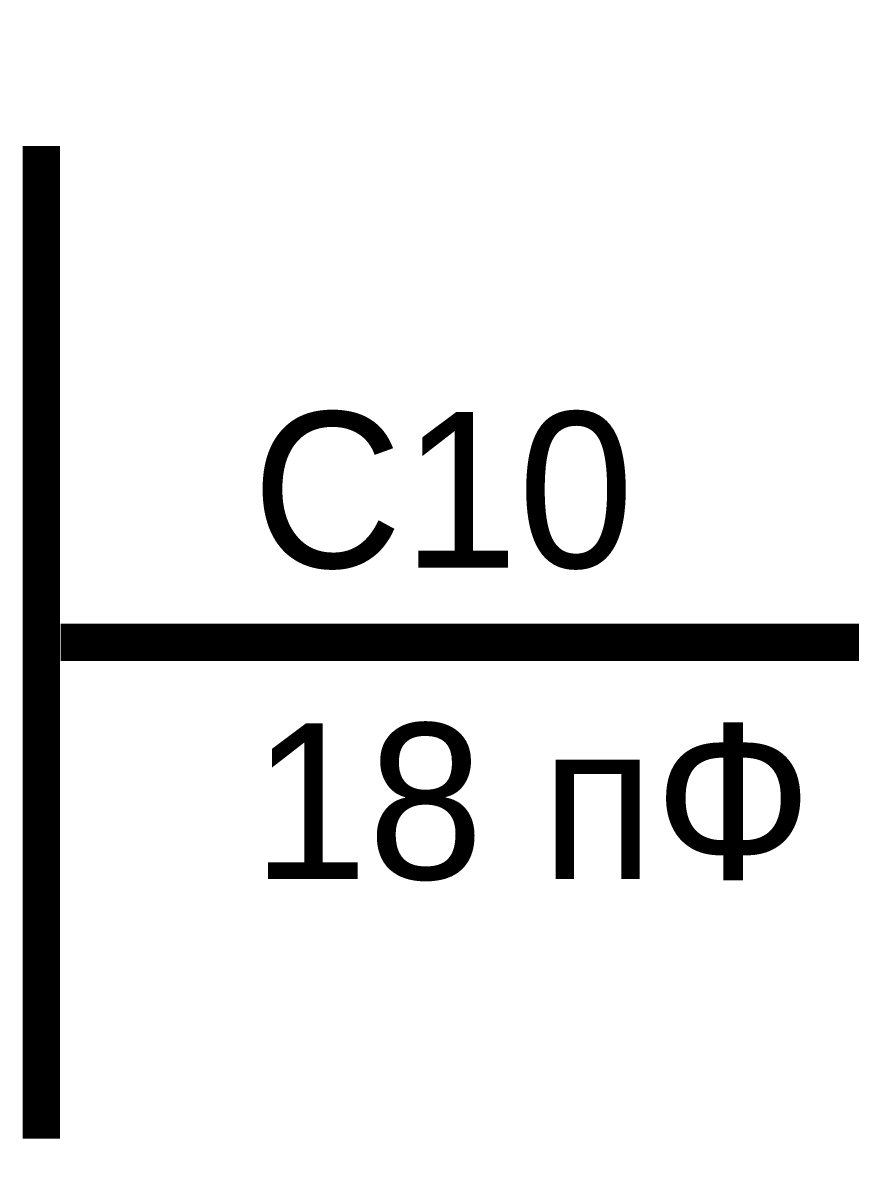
# Model space of a CAD drawing. Header units: inches. Extents: x 0 to 841, y 0 to 594.
# Drawn here: x 440.6 to 447.27, y 263.35 to 272.49 of the extents above; entities that cross this region are included whole.
import ezdxf

# ---------------------------------------------------------------- set-up
doc = ezdxf.new("R2010")
doc.units = ezdxf.units.IN
doc.layers.add('Sheet', color=255, linetype='Continuous')

msp = doc.modelspace()

# ---------------------------------------------------------------- linework, layer by layer
at = {"layer": 'Sheet'}
for points in [[(445.0109, 277.4805, 0.2997, 0.2997, 0), (452.5105, 277.4805, 0.2997, 0.2997, 0), (452.5105, 267.4986, 0.2997, 0.2997, 0), (445.0109, 267.4986, 0.2997, 0.2997, 0)], [(440.7515, 263.5006, 0.2997, 0.2997, 0), (440.7515, 271.4966, 0.2997, 0.2997, 0)], [(440.9083, 267.4986, 0.2997, 0.2997, 0), (445.0109, 267.4986, 0.2997, 0.2997, 0)]]:
    msp.add_lwpolyline(points, format="xyseb", dxfattribs=at)

# ---------------------------------------------------------------- texts
for s, p in [('C10', (442.45, 268.0996)), ('18 пФ', (442.45, 265.5911))]:
    msp.add_text(s, height=1.25427, dxfattribs=at).set_placement(p)

doc.saveas('drawing.dxf')
